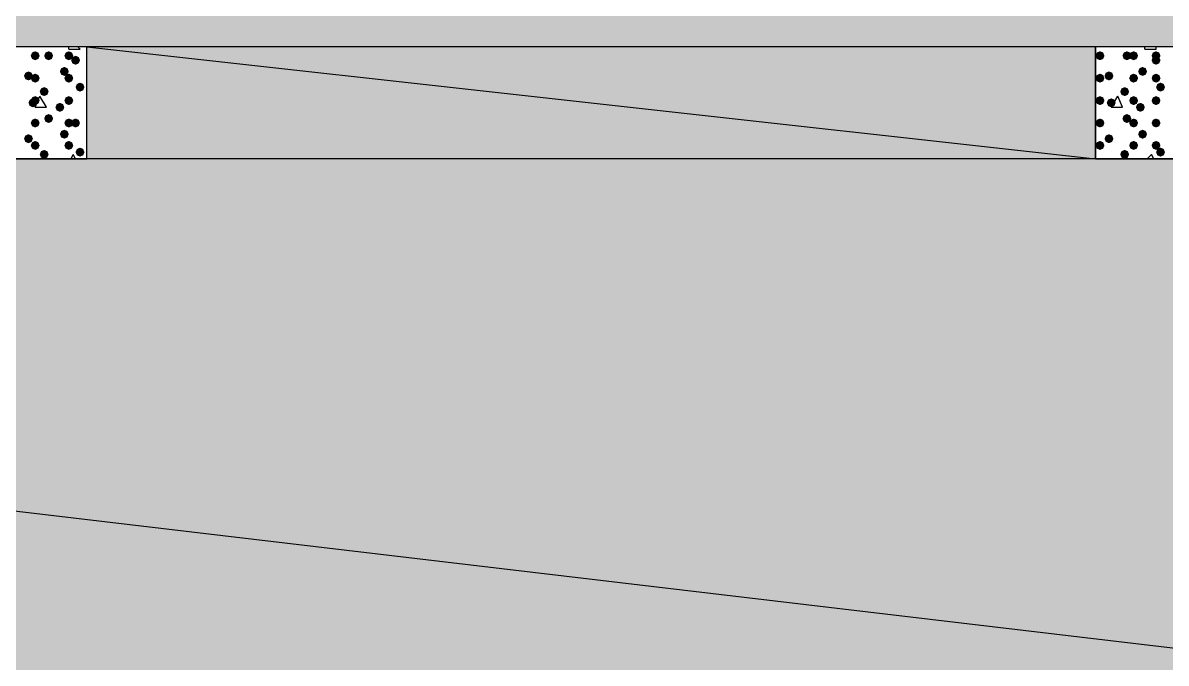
# Model space of a CAD drawing. Header units: millimetres. Extents: x 0 to 420, y 0 to 297.
# Drawn here: x 96.08 to 117.67, y 195.12 to 207.21 of the extents above; entities that cross this region are included whole.
import ezdxf

# ---------------------------------------------------------------- set-up
doc = ezdxf.new("R2010")
doc.units = ezdxf.units.MM
doc.layers.get('0').update_dxf_attribs({"linetype": 'CONTINUOUS'})

msp = doc.modelspace()

# ---------------------------------------------------------------- hatches: boundary and pattern name
at = {"true_color": 0x000008}
h = msp.add_hatch(color=0, dxfattribs=at)
h.paths.add_polyline_path([(385.826, 225.806), (39.708667, 225.806), (385.826, 206.756)], flags=0)
h.paths.add_polyline_path([(39.708667, 225.806), (385.826, 206.756), (39.708667, 206.756)], flags=0)
at = {"true_color": 0x000007}
for points in [[(96.393, 206.586667), (96.368129, 206.526871), (96.308333, 206.502), (96.248537, 206.526871), (96.223667, 206.586667), (96.248537, 206.646462), (96.308333, 206.671333), (96.368129, 206.646463)], [(96.647, 206.586667), (96.622129, 206.526871), (96.562333, 206.502), (96.502538, 206.526871), (96.477667, 206.586667), (96.502537, 206.646462), (96.562333, 206.671333), (96.622129, 206.646463)], [(97.028, 206.586667), (97.003129, 206.526871), (96.943333, 206.502), (96.883537, 206.526871), (96.858667, 206.586667), (96.883537, 206.646462), (96.943333, 206.671333), (97.003129, 206.646463)], [(116.501333, 206.586667), (116.476463, 206.526871), (116.416667, 206.502), (116.356871, 206.526871), (116.332, 206.586667), (116.356871, 206.646462), (116.416667, 206.671333), (116.476462, 206.646463)], [(117.009333, 206.586667), (116.984462, 206.526871), (116.924667, 206.502), (116.864871, 206.526871), (116.84, 206.586667), (116.864871, 206.646462), (116.924667, 206.671333), (116.984462, 206.646463)], [(117.136333, 206.586667), (117.111463, 206.526871), (117.051667, 206.502), (116.991871, 206.526871), (116.967, 206.586667), (116.991871, 206.646462), (117.051667, 206.671333), (117.111462, 206.646463)], [(117.559667, 206.586667), (117.534796, 206.526871), (117.475, 206.502), (117.415204, 206.526871), (117.390333, 206.586667), (117.415204, 206.646462), (117.475, 206.671333), (117.534796, 206.646463)], [(97.155, 206.502), (97.130129, 206.442204), (97.070333, 206.417333), (97.010538, 206.442204), (96.985667, 206.502), (97.010537, 206.561796), (97.070333, 206.586667), (97.130129, 206.561796)], [(117.559667, 206.502), (117.534796, 206.442204), (117.475, 206.417333), (117.415204, 206.442204), (117.390333, 206.502), (117.415204, 206.561796), (117.475, 206.586667), (117.534796, 206.561796)], [(96.266, 206.205667), (96.241129, 206.145871), (96.181333, 206.121), (96.121537, 206.145871), (96.096667, 206.205667), (96.121537, 206.265462), (96.181333, 206.290333), (96.241129, 206.265463)], [(96.393, 206.163333), (96.368129, 206.103537), (96.308333, 206.078667), (96.248537, 206.103537), (96.223667, 206.163333), (96.248537, 206.223129), (96.308333, 206.248), (96.368129, 206.223129)], [(96.943333, 206.290333), (96.918463, 206.230537), (96.858667, 206.205667), (96.798871, 206.230537), (96.774, 206.290333), (96.798871, 206.350129), (96.858667, 206.375), (96.918462, 206.350129)], [(97.028, 206.163333), (97.003129, 206.103537), (96.943333, 206.078667), (96.883537, 206.103537), (96.858667, 206.163333), (96.883537, 206.223129), (96.943333, 206.248), (97.003129, 206.223129)], [(116.501333, 206.163333), (116.476463, 206.103537), (116.416667, 206.078667), (116.356871, 206.103537), (116.332, 206.163333), (116.356871, 206.223129), (116.416667, 206.248), (116.476462, 206.223129)], [(116.670667, 206.205667), (116.645796, 206.145871), (116.586, 206.121), (116.526204, 206.145871), (116.501333, 206.205667), (116.526204, 206.265462), (116.586, 206.290333), (116.645796, 206.265463)], [(117.136333, 206.163333), (117.111463, 206.103537), (117.051667, 206.078667), (116.991871, 206.103537), (116.967, 206.163333), (116.991871, 206.223129), (117.051667, 206.248), (117.111462, 206.223129)], [(117.305667, 206.290333), (117.280796, 206.230537), (117.221, 206.205667), (117.161204, 206.230537), (117.136333, 206.290333), (117.161204, 206.350129), (117.221, 206.375), (117.280796, 206.350129)], [(117.559667, 206.163333), (117.534796, 206.103537), (117.475, 206.078667), (117.415204, 206.103537), (117.390333, 206.163333), (117.415204, 206.223129), (117.475, 206.248), (117.534796, 206.223129)], [(96.562333, 205.909333), (96.537463, 205.849538), (96.477667, 205.824667), (96.417871, 205.849538), (96.393, 205.909333), (96.417871, 205.969129), (96.477667, 205.994), (96.537462, 205.969129)], [(97.239667, 205.994), (97.214796, 205.934204), (97.155, 205.909333), (97.095204, 205.934204), (97.070333, 205.994), (97.095204, 206.053796), (97.155, 206.078667), (97.214796, 206.053796)], [(116.967, 205.909333), (116.942129, 205.849538), (116.882333, 205.824667), (116.822538, 205.849538), (116.797667, 205.909333), (116.822537, 205.969129), (116.882333, 205.994), (116.942129, 205.969129)], [(117.644333, 205.994), (117.619462, 205.934204), (117.559667, 205.909333), (117.499871, 205.934204), (117.475, 205.994), (117.499871, 206.053796), (117.559667, 206.078667), (117.619462, 206.053796)], [(96.350667, 205.697667), (96.325796, 205.637871), (96.266, 205.613), (96.206204, 205.637871), (96.181333, 205.697667), (96.206204, 205.757462), (96.266, 205.782333), (96.325796, 205.757463)], [(96.393, 205.74), (96.368129, 205.680204), (96.308333, 205.655333), (96.248537, 205.680204), (96.223667, 205.74), (96.248537, 205.799796), (96.308333, 205.824667), (96.368129, 205.799796)], [(97.028, 205.74), (97.003129, 205.680204), (96.943333, 205.655333), (96.883537, 205.680204), (96.858667, 205.74), (96.883537, 205.799796), (96.943333, 205.824667), (97.003129, 205.799796)], [(116.501333, 205.74), (116.476463, 205.680204), (116.416667, 205.655333), (116.356871, 205.680204), (116.332, 205.74), (116.356871, 205.799796), (116.416667, 205.824667), (116.476462, 205.799796)], [(116.713, 205.697667), (116.688129, 205.637871), (116.628333, 205.613), (116.568537, 205.637871), (116.543667, 205.697667), (116.568537, 205.757462), (116.628333, 205.782333), (116.688129, 205.757463)], [(117.136333, 205.74), (117.111463, 205.680204), (117.051667, 205.655333), (116.991871, 205.680204), (116.967, 205.74), (116.991871, 205.799796), (117.051667, 205.824667), (117.111462, 205.799796)], [(117.559667, 205.74), (117.534796, 205.680204), (117.475, 205.655333), (117.415204, 205.680204), (117.390333, 205.74), (117.415204, 205.799796), (117.475, 205.824667), (117.534796, 205.799796)], [(96.858667, 205.613), (96.833796, 205.553204), (96.774, 205.528333), (96.714204, 205.553204), (96.689333, 205.613), (96.714204, 205.672796), (96.774, 205.697667), (96.833796, 205.672796)], [(117.263333, 205.613), (117.238463, 205.553204), (117.178667, 205.528333), (117.118871, 205.553204), (117.094, 205.613), (117.118871, 205.672796), (117.178667, 205.697667), (117.238462, 205.672796)], [(96.393, 205.316667), (96.368129, 205.256871), (96.308333, 205.232), (96.248537, 205.256871), (96.223667, 205.316667), (96.248537, 205.376462), (96.308333, 205.401333), (96.368129, 205.376463)], [(96.647, 205.401333), (96.622129, 205.341537), (96.562333, 205.316667), (96.502538, 205.341537), (96.477667, 205.401333), (96.502537, 205.461129), (96.562333, 205.486), (96.622129, 205.461129)], [(97.028, 205.316667), (97.003129, 205.256871), (96.943333, 205.232), (96.883537, 205.256871), (96.858667, 205.316667), (96.883537, 205.376462), (96.943333, 205.401333), (97.003129, 205.376463)], [(97.155, 205.316667), (97.130129, 205.256871), (97.070333, 205.232), (97.010538, 205.256871), (96.985667, 205.316667), (97.010537, 205.376462), (97.070333, 205.401333), (97.130129, 205.376463)], [(116.501333, 205.316667), (116.476463, 205.256871), (116.416667, 205.232), (116.356871, 205.256871), (116.332, 205.316667), (116.356871, 205.376462), (116.416667, 205.401333), (116.476462, 205.376463)], [(117.009333, 205.401333), (116.984462, 205.341537), (116.924667, 205.316667), (116.864871, 205.341537), (116.84, 205.401333), (116.864871, 205.461129), (116.924667, 205.486), (116.984462, 205.461129)], [(117.136333, 205.316667), (117.111463, 205.256871), (117.051667, 205.232), (116.991871, 205.256871), (116.967, 205.316667), (116.991871, 205.376462), (117.051667, 205.401333), (117.111462, 205.376463)], [(117.559667, 205.316667), (117.534796, 205.256871), (117.475, 205.232), (117.415204, 205.256871), (117.390333, 205.316667), (117.415204, 205.376462), (117.475, 205.401333), (117.534796, 205.376463)], [(117.559667, 205.316667), (117.534796, 205.256871), (117.475, 205.232), (117.415204, 205.256871), (117.390333, 205.316667), (117.415204, 205.376462), (117.475, 205.401333), (117.534796, 205.376463)], [(96.943333, 205.105), (96.918463, 205.045204), (96.858667, 205.020333), (96.798871, 205.045204), (96.774, 205.105), (96.798871, 205.164796), (96.858667, 205.189667), (96.918462, 205.164796)], [(117.305667, 205.105), (117.280796, 205.045204), (117.221, 205.020333), (117.161204, 205.045204), (117.136333, 205.105), (117.161204, 205.164796), (117.221, 205.189667), (117.280796, 205.164796)], [(96.266, 205.020333), (96.241129, 204.960537), (96.181333, 204.935667), (96.121537, 204.960537), (96.096667, 205.020333), (96.121537, 205.080129), (96.181333, 205.105), (96.241129, 205.080129)], [(96.393, 204.893333), (96.368129, 204.833537), (96.308333, 204.808667), (96.248537, 204.833537), (96.223667, 204.893333), (96.248537, 204.953129), (96.308333, 204.978), (96.368129, 204.953129)], [(97.028, 204.893333), (97.003129, 204.833537), (96.943333, 204.808667), (96.883537, 204.833537), (96.858667, 204.893333), (96.883537, 204.953129), (96.943333, 204.978), (97.003129, 204.953129)], [(116.501333, 204.893333), (116.476463, 204.833537), (116.416667, 204.808667), (116.356871, 204.833537), (116.332, 204.893333), (116.356871, 204.953129), (116.416667, 204.978), (116.476462, 204.953129)], [(116.670667, 205.020333), (116.645796, 204.960537), (116.586, 204.935667), (116.526204, 204.960537), (116.501333, 205.020333), (116.526204, 205.080129), (116.586, 205.105), (116.645796, 205.080129)], [(117.136333, 204.893333), (117.111463, 204.833537), (117.051667, 204.808667), (116.991871, 204.833537), (116.967, 204.893333), (116.991871, 204.953129), (117.051667, 204.978), (117.111462, 204.953129)], [(117.559667, 204.893333), (117.534796, 204.833537), (117.475, 204.808667), (117.415204, 204.833537), (117.390333, 204.893333), (117.415204, 204.953129), (117.475, 204.978), (117.534796, 204.953129)], [(96.562333, 204.724), (96.537463, 204.664204), (96.477667, 204.639333), (96.417871, 204.664204), (96.393, 204.724), (96.417871, 204.783796), (96.477667, 204.808667), (96.537462, 204.783796)], [(97.239667, 204.766333), (97.214796, 204.706537), (97.155, 204.681667), (97.095204, 204.706537), (97.070333, 204.766333), (97.095204, 204.826129), (97.155, 204.851), (97.214796, 204.826129)], [(116.967, 204.724), (116.942129, 204.664204), (116.882333, 204.639333), (116.822538, 204.664204), (116.797667, 204.724), (116.822537, 204.783796), (116.882333, 204.808667), (116.942129, 204.783796)], [(117.644333, 204.766333), (117.619462, 204.706537), (117.559667, 204.681667), (117.499871, 204.706537), (117.475, 204.766333), (117.499871, 204.826129), (117.559667, 204.851), (117.619462, 204.826129)]]:
    msp.add_hatch(color=0, dxfattribs=at).paths.add_polyline_path(points, flags=0)
at = {"true_color": 0x000008}
h = msp.add_hatch(color=0, dxfattribs=at)
h.paths.add_polyline_path([(116.332, 206.756), (97.282, 206.756), (116.332, 204.639333)], flags=0)
h.paths.add_polyline_path([(97.282, 206.756), (116.332, 204.639333), (97.282, 204.639333)], flags=0)
h = msp.add_hatch(color=0, dxfattribs=at)
h.paths.add_polyline_path([(201.125667, 204.639333), (39.708667, 204.639333), (201.125667, 185.547)], flags=0)
h.paths.add_polyline_path([(39.708667, 204.639333), (201.125667, 185.547), (39.708667, 185.547)], flags=0)

# ---------------------------------------------------------------- linework, layer by layer
at = {"color": 0, "true_color": 0x000008}
for points in [[(39.708667, 225.806), (385.826, 206.756), (39.708667, 206.756)], [(116.332, 206.756), (97.282, 206.756), (116.332, 204.639333)], [(97.282, 206.756), (116.332, 204.639333), (97.282, 204.639333)], [(201.125667, 204.639333), (39.708667, 204.639333), (201.125667, 185.547)], [(39.708667, 204.639333), (201.125667, 185.547), (39.708667, 185.547)]]:
    msp.add_lwpolyline(points, close=True, dxfattribs=at)
at = {"color": 0, "true_color": 0x000007}
for points in [[(95.165333, 206.756), (95.165333, 204.639333), (97.282, 204.639333), (97.282, 206.756)], [(116.332, 206.756), (116.332, 204.639333), (118.448667, 204.639333), (118.448667, 206.756)]]:
    msp.add_lwpolyline(points, close=True, dxfattribs=at)
for points in [[(96.943333, 206.713667), (96.943333, 206.756)], [(96.943333, 206.713667), (97.155, 206.713667)], [(97.155, 206.713667), (97.112667, 206.756)], [(117.263333, 206.713667), (117.263333, 206.756)], [(117.263333, 206.713667), (117.475, 206.713667)], [(117.475, 206.713667), (117.475, 206.756)], [(96.308333, 205.613), (96.393, 205.824667)], [(96.52, 205.613), (96.393, 205.824667)], [(116.628333, 205.613), (116.755333, 205.824667)], [(116.84, 205.613), (116.755333, 205.824667)], [(96.308333, 205.613), (96.52, 205.613)], [(116.628333, 205.613), (116.84, 205.613)], [(96.985667, 204.639333), (97.028, 204.724)], [(97.070333, 204.639333), (97.028, 204.724)], [(117.305667, 204.639333), (117.390333, 204.724)], [(117.432667, 204.639333), (117.390333, 204.724)]]:
    msp.add_lwpolyline(points, dxfattribs=at)

doc.saveas('drawing.dxf')
